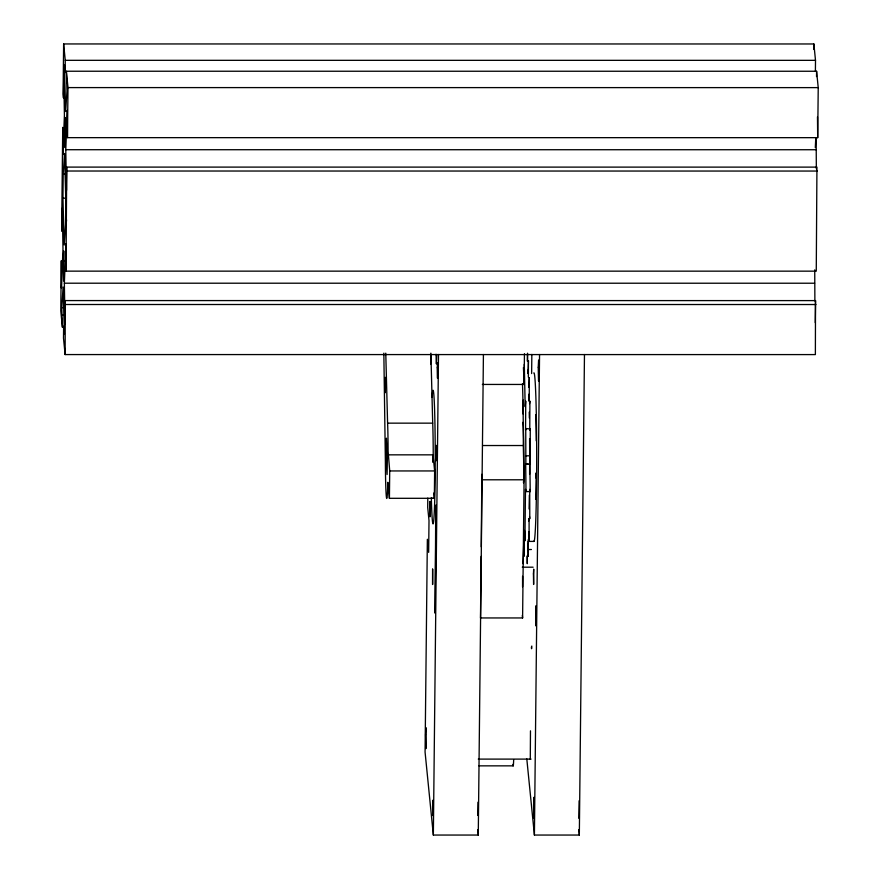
<?xml version="1.0" encoding="UTF-8"?>
<svg xmlns="http://www.w3.org/2000/svg" width="879" height="879" viewBox="0 0 879 879"><rect width="100%" height="100%" fill="white"/><g stroke="black" fill="none" stroke-linecap="round" stroke-linejoin="round"><path stroke-width="1.32" d="M388.111 454.839L433.028 454.839L434.633 470.946L434.336 498.305L389.419 498.305L389.716 470.946L388.111 451.246A42.126 1.373 -90 0 0 387.595 423.151L385.771 353.16M433.017 462.244L433.028 454.839M433.215 462.244L433.215 451.246A42.126 1.373 -90 0 0 432.699 423.151L430.886 353.16M524.291 364.335L525.192 406.691L525.686 401L525.73 403.043L525.554 430.183L525.73 428.545L530.29 428.963L530.07 464.409L525.675 463.991L530.07 464.409M525.675 463.991L526.016 491.57L530.224 491.57L529.883 463.991M527.4 555.462L527.268 563.692L527.169 556.253M64.046 260.865L61.31 260.865L60.772 310.913L62.409 327.285L61.772 307.628L63.101 286.972L64.387 333.822L63.629 326.186L63.497 338.195L65.134 354.567L815.371 354.589L815.514 300.607L65.277 300.574L65.024 323.933L64.354 283.203L65.881 243.846L66.024 271.139L816.261 271.161L816.943 167.12L66.705 167.098L66.452 190.457L65.782 149.716L67.309 110.369L67.452 137.651L817.69 137.673L818.228 87.625L816.591 71.254L66.354 71.232L66.991 90.878L65.661 111.545L64.376 64.694L65.134 72.331L65.266 60.321L63.629 43.95L813.866 43.972L815.503 60.343L815.393 71.023M63.629 43.95L63.09 94.009L63.486 97.932L63.738 74.572L64.409 115.314L62.881 154.66L62.739 127.378L61.662 227.485L62.057 231.419L62.31 208.059L62.98 248.801L61.453 288.147L61.31 260.865M62.947 198.182L63.2 174.152L64.53 153.484L65.815 200.335L65.562 224.365L64.222 245.021L62.947 198.182L65.683 198.182M65.134 354.567L65.277 300.574M66.024 271.139L66.705 167.098M67.452 137.651L67.991 87.592L66.354 71.232M383.837 353.149L385.376 461.354A42.126 1.373 -90 0 0 386.375 496.877A42.126 1.373 -90 0 0 387.826 482.307L389.419 498.305M427.798 498.096L427.699 507.436L429.007 520.533L428.666 552.364L427.359 539.266L425.073 752.116L433.347 835.05L478.264 835.05L483.417 354.512M430.677 364.027L430.776 354.468M436.731 355.501L436.423 364.027L436.05 354.292M433.347 835.05L438.5 354.501M481.154 556.396L480.494 617.948L522.598 617.948L524.082 479.791L523.302 445.532A75.067 2.45 -90 0 0 522.467 383.629M481.252 546.815L481.846 474.308M482.351 384.442L524.115 384.453L524.444 353.666M531.63 373.564L531.839 354.435M584.469 354.512L579.327 835.05L534.41 835.05L539.552 354.512M813.811 49.389L813.866 43.972M816.536 76.594L816.591 71.254M814.877 300.882L814.734 269.875M816.338 168.757L816.151 137.728M815.272 322.67L815.514 300.607M817.481 116.874L817.69 137.673M815.8 137.596L815.305 147.617M527.345 361.104L527.455 353.874M528.367 377.168L528.444 360.61L528.125 373.553L527.796 370.213M535.75 477.89L535.805 473.188M522.565 586.831L522.565 576.272M529.092 518.72L529.092 540.926L528.718 531.564M531.817 646.032L531.564 648.713L531.399 647.01M529.938 428.545L529.762 430.183L529.894 401L529.554 403.637M525.862 464.409L525.73 428.545M432.644 569.174L432.6 584.524L432.611 569.087M523.06 563.692L523.741 542.826L524.027 556.33L524.093 555.396L524.477 530.455L524.884 540.926L524.939 539.42L525.488 489.372L526.016 491.57M578.821 818.327L579.096 800.78M65.266 60.321L815.503 60.343M67.991 87.592L818.228 87.625M65.782 149.716L816.02 149.738M67.09 171.02L817.338 171.053M63.2 174.152L65.947 174.152M64.354 283.203L814.591 283.225M65.661 304.508L815.91 304.53M61.772 307.628L64.519 307.628M62.53 315.275L65.277 315.275M387.595 423.151L432.699 423.151M482.549 445.532L523.302 445.532M525.686 455.849L530.081 455.772M389.716 470.946L434.633 470.946M481.967 479.791L524.082 479.791M528.07 541.409L533.916 541.409M527.565 549.518L531.421 549.518M522.291 567.197L533.124 567.197M478.275 759.104L531.07 759.104M478.978 765.851L513.215 765.851M522.73 422.381L522.774 422.392A34.786 1.132 -90 0 1 523.335 427.831L523.719 441.126A34.786 1.132 -90 0 1 523.84 460.981L523.895 467.694M530.224 491.57L529.707 489.372L529.773 518.742L529.554 516.555M477.736 815.459L477.956 802.197M530.29 759.247L530.476 730.834M578.778 829.611L579.327 835.05M522.346 615.366L522.598 617.948M526.807 758.918L534.41 835.05M477.726 829.611L478.264 835.05M433.808 492.976L434.336 498.305M65.683 212.355L66.562 221.079M528.729 384.76L528.85 387.298L529.268 377.585L529.279 401.648M524.159 477.682L524.334 480.538L524.367 466.518L524.148 477.308M528.191 539.662L528.235 556.33L527.949 542.826M527.576 353.215L527.609 361.247M535.794 414.69A66.705 2.176 -90 0 1 536.223 440.786M536.223 473.199A66.705 2.176 -90 0 1 535.794 499.327M432.094 397.231A66.705 2.176 -90 0 1 434.6 409.889L434.687 413.075A66.705 2.176 -90 0 1 434.545 505.744A66.705 2.176 -90 0 1 431.512 504.238L431.413 501.052A66.705 2.176 -90 0 1 431.325 497.679M432.018 498.129A42.126 1.373 -90 0 1 431.655 498.008M513.666 759.819A22.535 0.736 -90 0 1 512.896 764.4M523.532 481.242A34.786 1.132 -90 0 1 523.477 482.835M533.795 373.026A84.263 2.736 -90 0 1 536.684 457.871A84.263 2.736 -90 0 1 533.74 541.178M528.762 394.275A84.263 2.736 -90 0 1 528.971 400.758M529.246 412.097A84.263 2.736 -90 0 1 529.356 418.063M529.597 438.72A84.263 2.736 -90 0 1 529.608 474.297M529.367 495.064A84.263 2.736 -90 0 1 529.081 509.018M528.806 518.511A84.263 2.736 -90 0 1 528.708 520.972M523.412 367.554A134.762 4.395 -90 0 1 524.115 384.453M435.852 452.564L436.105 460.772L436.116 445.334L435.852 452.564M387.43 455.113L387.09 474.528L386.057 457.761A21.063 0.692 -90 0 1 386.364 438.896L386.408 438.181L387.43 455.113M432.633 806.252L432.886 815.624L432.864 800.187L432.633 806.252M523.027 406.548L523.247 414.108L523.269 400.088L523.027 406.548M63.2 261.305L63.64 281.071L63.695 250.922L63.2 261.305M64.628 127.818L65.068 147.595L65.123 117.445L64.628 127.818M425.59 734.866L425.897 748.655L425.93 727.625L425.59 734.866M429.754 506.722L429.985 516.83L430.007 501.404L429.754 506.722M533.597 804.538L533.905 818.327L533.938 797.286L533.597 804.538M535.674 612.685L535.97 625.969L536.003 605.774L535.674 612.685M538.278 367.268L538.585 381.057L538.629 360.016L538.278 367.268M385.068 382.343L385.288 392.704L385.332 377.322L385.068 382.343M437.313 367.719L437.522 378.256L437.577 362.917L437.313 367.719M533.432 573.91L533.63 584.469L533.696 569.142L533.432 573.91M435.742 508.908L435.127 613.223L435.995 504.975L435.742 508.908"/></g></svg>
